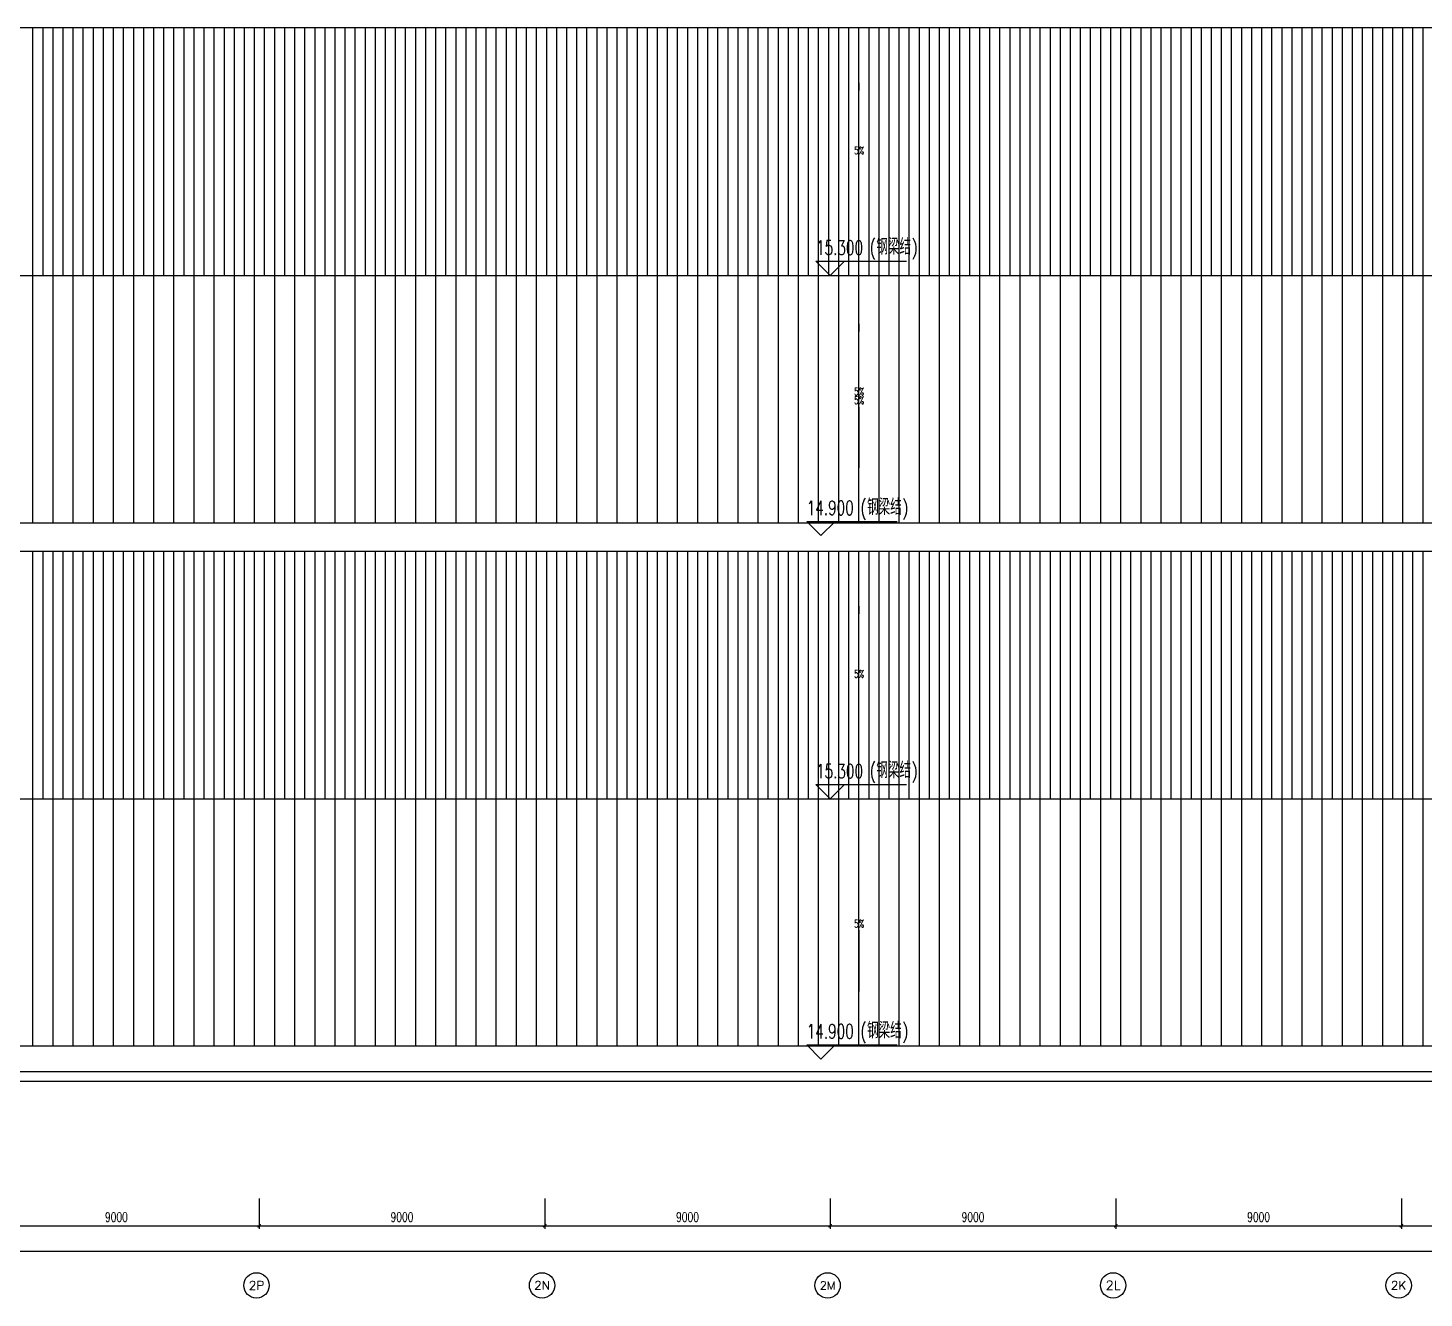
# Model space of a CAD drawing. Extents: x -474411 to 577939, y 0 to 1014176.
# Drawn here: x 246856 to 290862, y 632581 to 672620 of the extents above; entities that cross this region are included whole.
import ezdxf
from ezdxf.enums import TextEntityAlignment as Align

# ---------------------------------------------------------------- set-up
doc = ezdxf.new("R2010")
doc.units = 0
doc.header["$LTSCALE"] = 1000
doc.header["$MEASUREMENT"] = 0
doc.layers.get('Defpoints').update_dxf_attribs({"color": 210})
for name, color, linetype in [('A-AXIS-D', 1, 'Continuous'), ('A-AXIS-SYMB', 3, 'Continuous'), ('A-HATCH-2', 251, 'Continuous'), ('A-LIN-V', 9, 'Continuous'), ('A-SFCE', 30, 'Continuous'), ('PUB_TEXT', 7, 'Continuous')]:
    doc.layers.add(name, color=color, linetype=linetype)
doc.styles.add('_TCH_AXIS', font='COMPLEX', dxfattribs={"bigfont": 'GBCBIG'})
doc.styles.add('_TCH_DIM', font='SIMPLEX', dxfattribs={"bigfont": 'GBCBIG'})
doc.styles.add('_TCH_DIM_T3', font='SIMPLEX', dxfattribs={"width": 0.705882, "bigfont": 'GBCBIG'})
doc.dimstyles.new('_TCH_ARCH&&100', dxfattribs={"dimtxt": 297.5, "dimasz": 100, "dimexe": 100, "dimexo": 100, "dimgap": 126.25, "dimtad": 1, "dimdec": 0, "dimzin": 0, "dimdsep": 46, "dimtxsty": '_TCH_DIM_T3', "dimblk": 'ARCHTICK', "dimcen": 0.09, "dimclrt": 7, "dimazin": 2, "dimtfac": 1, "dimtdec": 0, "dimtix": 1, "dimtmove": 2, "dimatfit": 3, "dimfxl": 0, "dimtolj": 1, "dimtzin": 0, "dimarcsym": 0})

# ---------------------------------------------------------------- blocks, each defined once
blk = doc.blocks.new('_ArchTick')
at = {"color": 0, "linetype": 'ByBlock', "const_width": 0.4}
blk.add_lwpolyline([(-0.5, -0.5), (0.5, 0.5)], dxfattribs=at)
blk = doc.blocks.new('*D819')
at = {"layer": 'A-AXIS-D', "color": 0, "lineweight": -2}
for p, q in [((245146, 635720), (245146, 634760)), ((254146, 635720), (254146, 634760)), ((245146, 634860), (254146, 634860))]:
    blk.add_line(p, q, dxfattribs=at)
at = {"layer": 'Defpoints', "color": 0}
for p in [(245146, 635820), (254146, 635820), (254146, 634860)]:
    blk.add_point(p, dxfattribs=at)
at = {"layer": 'A-AXIS-D', "color": 0, "lineweight": -2, "xscale": 100, "yscale": 100, "zscale": 100, "rotation": 180}
blk.add_blockref('_ArchTick', (245146, 634860), dxfattribs=at)
at = {"layer": 'A-AXIS-D', "color": 0, "lineweight": -2, "xscale": 100, "yscale": 100, "zscale": 100}
blk.add_blockref('_ArchTick', (254146, 634860), dxfattribs=at)
at = {"layer": 'A-AXIS-D', "color": 7, "insert": (249646, 635135), "char_height": 297.5, "attachment_point": 5, "style": '_TCH_DIM_T3'}
blk.add_mtext('\\A1;9000', dxfattribs=at)
blk = doc.blocks.new('*D820')
at = {"layer": 'A-AXIS-D', "color": 0, "lineweight": -2}
for p, q in [((254146, 635720), (254146, 634760)), ((263146, 635720), (263146, 634760)), ((254146, 634860), (263146, 634860))]:
    blk.add_line(p, q, dxfattribs=at)
at = {"layer": 'Defpoints', "color": 0}
for p in [(254146, 635820), (263146, 635820), (263146, 634860)]:
    blk.add_point(p, dxfattribs=at)
at = {"layer": 'A-AXIS-D', "color": 0, "lineweight": -2, "xscale": 100, "yscale": 100, "zscale": 100, "rotation": 180}
blk.add_blockref('_ArchTick', (254146, 634860), dxfattribs=at)
at = {"layer": 'A-AXIS-D', "color": 0, "lineweight": -2, "xscale": 100, "yscale": 100, "zscale": 100}
blk.add_blockref('_ArchTick', (263146, 634860), dxfattribs=at)
at = {"layer": 'A-AXIS-D', "color": 7, "insert": (258646, 635135), "char_height": 297.5, "attachment_point": 5, "style": '_TCH_DIM_T3'}
blk.add_mtext('\\A1;9000', dxfattribs=at)
blk = doc.blocks.new('*D821')
at = {"layer": 'A-AXIS-D', "color": 0, "lineweight": -2}
for p, q in [((263146, 635720), (263146, 634760)), ((272146, 635720), (272146, 634760)), ((263146, 634860), (272146, 634860))]:
    blk.add_line(p, q, dxfattribs=at)
at = {"layer": 'Defpoints', "color": 0}
for p in [(263146, 635820), (272146, 635820), (272146, 634860)]:
    blk.add_point(p, dxfattribs=at)
at = {"layer": 'A-AXIS-D', "color": 0, "lineweight": -2, "xscale": 100, "yscale": 100, "zscale": 100, "rotation": 180}
blk.add_blockref('_ArchTick', (263146, 634860), dxfattribs=at)
at = {"layer": 'A-AXIS-D', "color": 0, "lineweight": -2, "xscale": 100, "yscale": 100, "zscale": 100}
blk.add_blockref('_ArchTick', (272146, 634860), dxfattribs=at)
at = {"layer": 'A-AXIS-D', "color": 7, "insert": (267646, 635135), "char_height": 297.5, "attachment_point": 5, "style": '_TCH_DIM_T3'}
blk.add_mtext('\\A1;9000', dxfattribs=at)
blk = doc.blocks.new('*D822')
at = {"layer": 'A-AXIS-D', "color": 0, "lineweight": -2}
for p, q in [((272146, 635720), (272146, 634760)), ((281146, 635720), (281146, 634760)), ((272146, 634860), (281146, 634860))]:
    blk.add_line(p, q, dxfattribs=at)
at = {"layer": 'Defpoints', "color": 0}
for p in [(272146, 635820), (281146, 635820), (281146, 634860)]:
    blk.add_point(p, dxfattribs=at)
at = {"layer": 'A-AXIS-D', "color": 0, "lineweight": -2, "xscale": 100, "yscale": 100, "zscale": 100, "rotation": 180}
blk.add_blockref('_ArchTick', (272146, 634860), dxfattribs=at)
at = {"layer": 'A-AXIS-D', "color": 0, "lineweight": -2, "xscale": 100, "yscale": 100, "zscale": 100}
blk.add_blockref('_ArchTick', (281146, 634860), dxfattribs=at)
at = {"layer": 'A-AXIS-D', "color": 7, "insert": (276646, 635135), "char_height": 297.5, "attachment_point": 5, "style": '_TCH_DIM_T3'}
blk.add_mtext('\\A1;9000', dxfattribs=at)
blk = doc.blocks.new('*D823')
at = {"layer": 'A-AXIS-D', "color": 0, "lineweight": -2}
for p, q in [((281146, 635720), (281146, 634760)), ((290146, 635720), (290146, 634760)), ((281146, 634860), (290146, 634860))]:
    blk.add_line(p, q, dxfattribs=at)
at = {"layer": 'Defpoints', "color": 0}
for p in [(281146, 635820), (290146, 635820), (290146, 634860)]:
    blk.add_point(p, dxfattribs=at)
at = {"layer": 'A-AXIS-D', "color": 0, "lineweight": -2, "xscale": 100, "yscale": 100, "zscale": 100, "rotation": 180}
blk.add_blockref('_ArchTick', (281146, 634860), dxfattribs=at)
at = {"layer": 'A-AXIS-D', "color": 0, "lineweight": -2, "xscale": 100, "yscale": 100, "zscale": 100}
blk.add_blockref('_ArchTick', (290146, 634860), dxfattribs=at)
at = {"layer": 'A-AXIS-D', "color": 7, "insert": (285646, 635135), "char_height": 297.5, "attachment_point": 5, "style": '_TCH_DIM_T3'}
blk.add_mtext('\\A1;9000', dxfattribs=at)
blk = doc.blocks.new('*D824')
at = {"layer": 'A-AXIS-D', "color": 0, "lineweight": -2}
for p, q in [((290146, 635720), (290146, 634760)), ((299146, 635720), (299146, 634760)), ((290146, 634860), (299146, 634860))]:
    blk.add_line(p, q, dxfattribs=at)
at = {"layer": 'Defpoints', "color": 0}
for p in [(290146, 635820), (299146, 635820), (299146, 634860)]:
    blk.add_point(p, dxfattribs=at)
at = {"layer": 'A-AXIS-D', "color": 0, "lineweight": -2, "xscale": 100, "yscale": 100, "zscale": 100, "rotation": 180}
blk.add_blockref('_ArchTick', (290146, 634860), dxfattribs=at)
at = {"layer": 'A-AXIS-D', "color": 0, "lineweight": -2, "xscale": 100, "yscale": 100, "zscale": 100}
blk.add_blockref('_ArchTick', (299146, 634860), dxfattribs=at)
at = {"layer": 'A-AXIS-D', "color": 7, "insert": (294646, 635135), "char_height": 297.5, "attachment_point": 5, "style": '_TCH_DIM_T3'}
blk.add_mtext('\\A1;9000', dxfattribs=at)
blk = doc.blocks.new('*D863')
at = {"layer": 'A-AXIS-D', "color": 0, "lineweight": -2}
for p, q in [((213946, 635620), (213946, 633960)), ((371946, 635620), (371946, 633960)), ((213946, 634060), (371946, 634060))]:
    blk.add_line(p, q, dxfattribs=at)
at = {"layer": 'Defpoints', "color": 0}
for p in [(213946, 635720), (371946, 635720), (371946, 634060)]:
    blk.add_point(p, dxfattribs=at)
at = {"layer": 'A-AXIS-D', "color": 0, "lineweight": -2, "xscale": 100, "yscale": 100, "zscale": 100, "rotation": 180}
blk.add_blockref('_ArchTick', (213946, 634060), dxfattribs=at)
at = {"layer": 'A-AXIS-D', "color": 0, "lineweight": -2, "xscale": 100, "yscale": 100, "zscale": 100}
blk.add_blockref('_ArchTick', (371946, 634060), dxfattribs=at)
at = {"layer": 'A-AXIS-D', "color": 7, "insert": (292946, 634335), "char_height": 297.5, "attachment_point": 5, "style": '_TCH_DIM_T3'}
blk.add_mtext('\\A1;158000', dxfattribs=at)

msp = doc.modelspace()

# ---------------------------------------------------------------- linework, layer by layer
at = {"layer": 'A-AXIS-D', "color": 8}
for centre in [(254060.9, 632981.1), (263060.9, 632981.1), (272060.9, 632981.1), (281060.9, 632981.1), (290060.9, 632981.1)]:
    msp.add_circle(centre, 400, dxfattribs=at)
at = {"layer": 'A-AXIS-SYMB', "color": 8}
for p, q in [((273050, 668960), (273050, 670890)), ((273050, 670890), (273050, 670650)), ((273050, 668960), (273050, 670890)), ((273050, 670890), (273050, 670650)), ((272145.8, 664820), (271695.8, 665270)), ((271695.8, 665270), (274545.8, 665270)), ((272145.8, 664820), (271695.8, 665270)), ((271695.8, 665270), (274545.8, 665270)), ((272145.8, 664820), (272595.8, 665270)), ((272145.8, 664820), (272595.8, 665270)), ((273050, 661360), (273050, 663290)), ((273050, 663290), (273050, 663050)), ((273050, 660680), (273050, 658750)), ((273050, 658750), (273050, 658990)), ((271852.6, 656615.7), (271402.6, 657065.7)), ((271402.6, 657065.7), (274252.6, 657065.7)), ((271852.6, 656615.7), (272302.6, 657065.7)), ((273050, 652460), (273050, 654390)), ((273050, 654390), (273050, 654150)), ((272145.8, 648320), (271695.8, 648770)), ((271695.8, 648770), (274545.8, 648770)), ((272145.8, 648320), (272595.8, 648770)), ((273050, 644180), (273050, 642250)), ((273050, 642250), (273050, 642490)), ((271852.6, 640115.7), (271402.6, 640565.7)), ((271402.6, 640565.7), (274252.6, 640565.7)), ((271852.6, 640115.7), (272302.6, 640565.7))]:
    msp.add_line(p, q, dxfattribs=at)
at = {"layer": 'A-HATCH-2', "color": 8, "linetype": 'Continuous'}
for p, q in [((247015, 664820), (247015, 672620)), ((247332.5, 664820), (247332.5, 672620)), ((247650, 664820), (247650, 672620)), ((247967.5, 664820), (247967.5, 672620)), ((248285, 664820), (248285, 672620)), ((248602.5, 664820), (248602.5, 672620)), ((248920, 664820), (248920, 672620)), ((249237.5, 664820), (249237.5, 672620)), ((249555, 664820), (249555, 672620)), ((249872.5, 664820), (249872.5, 672620)), ((250190, 664820), (250190, 672620)), ((250507.5, 664820), (250507.5, 672620)), ((250825, 664820), (250825, 672620)), ((251142.5, 664820), (251142.5, 672620)), ((251460, 664820), (251460, 672620)), ((251777.5, 664820), (251777.5, 672620)), ((252095, 664820), (252095, 672620)), ((252412.5, 664820), (252412.5, 672620)), ((252730, 664820), (252730, 672620)), ((253047.5, 664820), (253047.5, 672620)), ((253365, 664820), (253365, 672620)), ((253682.5, 664820), (253682.5, 672620)), ((254000, 664820), (254000, 672620)), ((254317.5, 664820), (254317.5, 672620)), ((254635, 664820), (254635, 672620)), ((254952.5, 664820), (254952.5, 672620)), ((255270, 664820), (255270, 672620)), ((255587.5, 664820), (255587.5, 672620)), ((255905, 664820), (255905, 672620)), ((256222.5, 664820), (256222.5, 672620)), ((256540, 664820), (256540, 672620)), ((256857.5, 664820), (256857.5, 672620)), ((257175, 664820), (257175, 672620)), ((257492.5, 664820), (257492.5, 672620)), ((257810, 664820), (257810, 672620)), ((258127.5, 664820), (258127.5, 672620)), ((258445, 664820), (258445, 672620)), ((258762.5, 664820), (258762.5, 672620)), ((259080, 664820), (259080, 672620)), ((259397.5, 664820), (259397.5, 672620)), ((259715, 664820), (259715, 672620)), ((260032.5, 664820), (260032.5, 672620)), ((260350, 664820), (260350, 672620)), ((260667.5, 664820), (260667.5, 672620)), ((260985, 664820), (260985, 672620)), ((261302.5, 664820), (261302.5, 672620)), ((261620, 664820), (261620, 672620)), ((261937.5, 664820), (261937.5, 672620)), ((262255, 664820), (262255, 672620)), ((262572.5, 664820), (262572.5, 672620)), ((262890, 664820), (262890, 672620)), ((263207.5, 664820), (263207.5, 672620)), ((263525, 664820), (263525, 672620)), ((263842.5, 664820), (263842.5, 672620)), ((264160, 664820), (264160, 672620)), ((264477.5, 664820), (264477.5, 672620)), ((264795, 664820), (264795, 672620)), ((265112.5, 664820), (265112.5, 672620)), ((265430, 664820), (265430, 672620)), ((265747.5, 664820), (265747.5, 672620)), ((266065, 664820), (266065, 672620)), ((266382.5, 664820), (266382.5, 672620)), ((266700, 664820), (266700, 672620)), ((267017.5, 664820), (267017.5, 672620)), ((267335, 664820), (267335, 672620)), ((267652.5, 664820), (267652.5, 672620)), ((267970, 664820), (267970, 672620)), ((268287.5, 664820), (268287.5, 672620)), ((268605, 664820), (268605, 672620)), ((268922.5, 664820), (268922.5, 672620)), ((269240, 664820), (269240, 672620)), ((269557.5, 664820), (269557.5, 672620)), ((269875, 664820), (269875, 672620)), ((270192.5, 664820), (270192.5, 672620)), ((270510, 664820), (270510, 672620)), ((270827.5, 664820), (270827.5, 672620)), ((271145, 664820), (271145, 672620)), ((271462.5, 664820), (271462.5, 672620)), ((271780, 664820), (271780, 672620)), ((272097.5, 664820), (272097.5, 672620)), ((272415, 664820), (272415, 672620)), ((272732.5, 664820), (272732.5, 672620)), ((273050, 664820), (273050, 672620)), ((273367.5, 664820), (273367.5, 672620)), ((273685, 664820), (273685, 672620)), ((274002.5, 664820), (274002.5, 672620)), ((274320, 664820), (274320, 672620)), ((274637.5, 664820), (274637.5, 672620)), ((274955, 664820), (274955, 672620)), ((275272.5, 664820), (275272.5, 672620)), ((275590, 664820), (275590, 672620)), ((275907.5, 664820), (275907.5, 672620)), ((276225, 664820), (276225, 672620)), ((276542.5, 664820), (276542.5, 672620)), ((276860, 664820), (276860, 672620)), ((277177.5, 664820), (277177.5, 672620)), ((277495, 664820), (277495, 672620)), ((277812.5, 664820), (277812.5, 672620)), ((278130, 664820), (278130, 672620)), ((278447.5, 664820), (278447.5, 672620)), ((278765, 664820), (278765, 672620)), ((279082.5, 664820), (279082.5, 672620)), ((279400, 664820), (279400, 672620)), ((279717.5, 664820), (279717.5, 672620)), ((280035, 664820), (280035, 672620)), ((280352.5, 664820), (280352.5, 672620)), ((280670, 664820), (280670, 672620)), ((280987.5, 664820), (280987.5, 672620)), ((281305, 664820), (281305, 672620)), ((281622.5, 664820), (281622.5, 672620)), ((281940, 664820), (281940, 672620)), ((282257.5, 664820), (282257.5, 672620)), ((282575, 664820), (282575, 672620)), ((282892.5, 664820), (282892.5, 672620)), ((283210, 664820), (283210, 672620)), ((283527.5, 664820), (283527.5, 672620)), ((283845, 664820), (283845, 672620)), ((284162.5, 664820), (284162.5, 672620)), ((284480, 664820), (284480, 672620)), ((284797.5, 664820), (284797.5, 672620)), ((285115, 664820), (285115, 672620)), ((285432.5, 664820), (285432.5, 672620)), ((285750, 664820), (285750, 672620)), ((286067.5, 664820), (286067.5, 672620)), ((286385, 664820), (286385, 672620)), ((286702.5, 664820), (286702.5, 672620)), ((287020, 664820), (287020, 672620)), ((287337.5, 664820), (287337.5, 672620)), ((287655, 664820), (287655, 672620)), ((287972.5, 664820), (287972.5, 672620)), ((288290, 664820), (288290, 672620)), ((288607.5, 664820), (288607.5, 672620)), ((288925, 664820), (288925, 672620)), ((289242.5, 664820), (289242.5, 672620)), ((289560, 664820), (289560, 672620)), ((289877.5, 664820), (289877.5, 672620)), ((290195, 664820), (290195, 672620)), ((290512.5, 664820), (290512.5, 672620)), ((290830, 664820), (290830, 672620)), ((247015, 657020), (247015, 664820)), ((247650, 657020), (247650, 664820)), ((248285, 657020), (248285, 664820)), ((248920, 657020), (248920, 664820)), ((249555, 657020), (249555, 664820)), ((250190, 657020), (250190, 664820)), ((250825, 657020), (250825, 664820)), ((251460, 657020), (251460, 664820)), ((252095, 657020), (252095, 664820)), ((252730, 657020), (252730, 664820)), ((253365, 657020), (253365, 664820)), ((254000, 657020), (254000, 664820)), ((254635, 657020), (254635, 664820)), ((255270, 657020), (255270, 664820)), ((255905, 657020), (255905, 664820)), ((256540, 657020), (256540, 664820)), ((257175, 657020), (257175, 664820)), ((257810, 657020), (257810, 664820)), ((258445, 657020), (258445, 664820)), ((259080, 657020), (259080, 664820)), ((259715, 657020), (259715, 664820)), ((260350, 657020), (260350, 664820)), ((260985, 657020), (260985, 664820)), ((261620, 657020), (261620, 664820)), ((262255, 657020), (262255, 664820)), ((262890, 657020), (262890, 664820)), ((263525, 657020), (263525, 664820)), ((264160, 657020), (264160, 664820)), ((264795, 657020), (264795, 664820)), ((265430, 657020), (265430, 664820)), ((266065, 657020), (266065, 664820)), ((266700, 657020), (266700, 664820)), ((267335, 657020), (267335, 664820)), ((267970, 657020), (267970, 664820)), ((268605, 657020), (268605, 664820)), ((269240, 657020), (269240, 664820)), ((269875, 657020), (269875, 664820)), ((270510, 657020), (270510, 664820)), ((271145, 657020), (271145, 664820)), ((271780, 657020), (271780, 664820)), ((272415, 657020), (272415, 664820)), ((273050, 657020), (273050, 664820)), ((273685, 657020), (273685, 664820)), ((274320, 657020), (274320, 664820)), ((274955, 657020), (274955, 664820)), ((275590, 657020), (275590, 664820)), ((276225, 657020), (276225, 664820)), ((276860, 657020), (276860, 664820)), ((277495, 657020), (277495, 664820)), ((278130, 657020), (278130, 664820)), ((278765, 657020), (278765, 664820)), ((279400, 657020), (279400, 664820)), ((280035, 657020), (280035, 664820)), ((280670, 657020), (280670, 664820)), ((281305, 657020), (281305, 664820)), ((281940, 657020), (281940, 664820)), ((282575, 657020), (282575, 664820)), ((283210, 657020), (283210, 664820)), ((283845, 657020), (283845, 664820)), ((284480, 657020), (284480, 664820)), ((285115, 657020), (285115, 664820)), ((285750, 657020), (285750, 664820)), ((286385, 657020), (286385, 664820)), ((287020, 657020), (287020, 664820)), ((287655, 657020), (287655, 664820)), ((288290, 657020), (288290, 664820)), ((288925, 657020), (288925, 664820)), ((289560, 657020), (289560, 664820)), ((290195, 657020), (290195, 664820)), ((290830, 657020), (290830, 664820)), ((247015, 648320), (247015, 656120)), ((247332.5, 648320), (247332.5, 656120)), ((247650, 648320), (247650, 656120)), ((247967.5, 648320), (247967.5, 656120)), ((248285, 648320), (248285, 656120)), ((248602.5, 648320), (248602.5, 656120)), ((248920, 648320), (248920, 656120)), ((249237.5, 648320), (249237.5, 656120)), ((249555, 648320), (249555, 656120)), ((249872.5, 648320), (249872.5, 656120)), ((250190, 648320), (250190, 656120)), ((250507.5, 648320), (250507.5, 656120)), ((250825, 648320), (250825, 656120)), ((251142.5, 648320), (251142.5, 656120)), ((251460, 648320), (251460, 656120)), ((251777.5, 648320), (251777.5, 656120)), ((252095, 648320), (252095, 656120)), ((252412.5, 648320), (252412.5, 656120)), ((252730, 648320), (252730, 656120)), ((253047.5, 648320), (253047.5, 656120)), ((253365, 648320), (253365, 656120)), ((253682.5, 648320), (253682.5, 656120)), ((254000, 648320), (254000, 656120)), ((254317.5, 648320), (254317.5, 656120)), ((254635, 648320), (254635, 656120)), ((254952.5, 648320), (254952.5, 656120)), ((255270, 648320), (255270, 656120)), ((255587.5, 648320), (255587.5, 656120)), ((255905, 648320), (255905, 656120)), ((256222.5, 648320), (256222.5, 656120)), ((256540, 648320), (256540, 656120)), ((256857.5, 648320), (256857.5, 656120)), ((257175, 648320), (257175, 656120)), ((257492.5, 648320), (257492.5, 656120)), ((257810, 648320), (257810, 656120)), ((258127.5, 648320), (258127.5, 656120)), ((258445, 648320), (258445, 656120)), ((258762.5, 648320), (258762.5, 656120)), ((259080, 648320), (259080, 656120)), ((259397.5, 648320), (259397.5, 656120)), ((259715, 648320), (259715, 656120)), ((260032.5, 648320), (260032.5, 656120)), ((260350, 648320), (260350, 656120)), ((260667.5, 648320), (260667.5, 656120)), ((260985, 648320), (260985, 656120)), ((261302.5, 648320), (261302.5, 656120)), ((261620, 648320), (261620, 656120)), ((261937.5, 648320), (261937.5, 656120)), ((262255, 648320), (262255, 656120)), ((262572.5, 648320), (262572.5, 656120)), ((262890, 648320), (262890, 656120)), ((263207.5, 648320), (263207.5, 656120)), ((263525, 648320), (263525, 656120)), ((263842.5, 648320), (263842.5, 656120)), ((264160, 648320), (264160, 656120)), ((264477.5, 648320), (264477.5, 656120)), ((264795, 648320), (264795, 656120)), ((265112.5, 648320), (265112.5, 656120)), ((265430, 648320), (265430, 656120)), ((265747.5, 648320), (265747.5, 656120)), ((266065, 648320), (266065, 656120)), ((266382.5, 648320), (266382.5, 656120)), ((266700, 648320), (266700, 656120)), ((267017.5, 648320), (267017.5, 656120)), ((267335, 648320), (267335, 656120)), ((267652.5, 648320), (267652.5, 656120)), ((267970, 648320), (267970, 656120)), ((268287.5, 648320), (268287.5, 656120)), ((268605, 648320), (268605, 656120)), ((268922.5, 648320), (268922.5, 656120)), ((269240, 648320), (269240, 656120)), ((269557.5, 648320), (269557.5, 656120)), ((269875, 648320), (269875, 656120)), ((270192.5, 648320), (270192.5, 656120)), ((270510, 648320), (270510, 656120)), ((270827.5, 648320), (270827.5, 656120)), ((271145, 648320), (271145, 656120)), ((271462.5, 648320), (271462.5, 656120)), ((271780, 648320), (271780, 656120)), ((272097.5, 648320), (272097.5, 656120)), ((272415, 648320), (272415, 656120)), ((272732.5, 648320), (272732.5, 656120)), ((273050, 648320), (273050, 656120)), ((273367.5, 648320), (273367.5, 656120)), ((273685, 648320), (273685, 656120)), ((274002.5, 648320), (274002.5, 656120)), ((274320, 648320), (274320, 656120)), ((274637.5, 648320), (274637.5, 656120)), ((274955, 648320), (274955, 656120)), ((275272.5, 648320), (275272.5, 656120)), ((275590, 648320), (275590, 656120)), ((275907.5, 648320), (275907.5, 656120)), ((276225, 648320), (276225, 656120)), ((276542.5, 648320), (276542.5, 656120)), ((276860, 648320), (276860, 656120)), ((277177.5, 648320), (277177.5, 656120)), ((277495, 648320), (277495, 656120)), ((277812.5, 648320), (277812.5, 656120)), ((278130, 648320), (278130, 656120)), ((278447.5, 648320), (278447.5, 656120)), ((278765, 648320), (278765, 656120)), ((279082.5, 648320), (279082.5, 656120)), ((279400, 648320), (279400, 656120)), ((279717.5, 648320), (279717.5, 656120)), ((280035, 648320), (280035, 656120)), ((280352.5, 648320), (280352.5, 656120)), ((280670, 648320), (280670, 656120)), ((280987.5, 648320), (280987.5, 656120)), ((281305, 648320), (281305, 656120)), ((281622.5, 648320), (281622.5, 656120)), ((281940, 648320), (281940, 656120)), ((282257.5, 648320), (282257.5, 656120)), ((282575, 648320), (282575, 656120)), ((282892.5, 648320), (282892.5, 656120)), ((283210, 648320), (283210, 656120)), ((283527.5, 648320), (283527.5, 656120)), ((283845, 648320), (283845, 656120)), ((284162.5, 648320), (284162.5, 656120)), ((284480, 648320), (284480, 656120)), ((284797.5, 648320), (284797.5, 656120)), ((285115, 648320), (285115, 656120)), ((285432.5, 648320), (285432.5, 656120)), ((285750, 648320), (285750, 656120)), ((286067.5, 648320), (286067.5, 656120)), ((286385, 648320), (286385, 656120)), ((286702.5, 648320), (286702.5, 656120)), ((287020, 648320), (287020, 656120)), ((287337.5, 648320), (287337.5, 656120)), ((287655, 648320), (287655, 656120)), ((287972.5, 648320), (287972.5, 656120)), ((288290, 648320), (288290, 656120)), ((288607.5, 648320), (288607.5, 656120)), ((288925, 648320), (288925, 656120)), ((289242.5, 648320), (289242.5, 656120)), ((289560, 648320), (289560, 656120)), ((289877.5, 648320), (289877.5, 656120)), ((290195, 648320), (290195, 656120)), ((290512.5, 648320), (290512.5, 656120)), ((290830, 648320), (290830, 656120)), ((247015, 640520), (247015, 648320)), ((247650, 640520), (247650, 648320)), ((248285, 640520), (248285, 648320)), ((248920, 640520), (248920, 648320)), ((249555, 640520), (249555, 648320)), ((250190, 640520), (250190, 648320)), ((250825, 640520), (250825, 648320)), ((251460, 640520), (251460, 648320)), ((252095, 640520), (252095, 648320)), ((252730, 640520), (252730, 648320)), ((253365, 640520), (253365, 648320)), ((254000, 640520), (254000, 648320)), ((254635, 640520), (254635, 648320)), ((255270, 640520), (255270, 648320)), ((255905, 640520), (255905, 648320)), ((256540, 640520), (256540, 648320)), ((257175, 640520), (257175, 648320)), ((257810, 640520), (257810, 648320)), ((258445, 640520), (258445, 648320)), ((259080, 640520), (259080, 648320)), ((259715, 640520), (259715, 648320)), ((260350, 640520), (260350, 648320)), ((260985, 640520), (260985, 648320)), ((261620, 640520), (261620, 648320)), ((262255, 640520), (262255, 648320)), ((262890, 640520), (262890, 648320)), ((263525, 640520), (263525, 648320)), ((264160, 640520), (264160, 648320)), ((264795, 640520), (264795, 648320)), ((265430, 640520), (265430, 648320)), ((266065, 640520), (266065, 648320)), ((266700, 640520), (266700, 648320)), ((267335, 640520), (267335, 648320)), ((267970, 640520), (267970, 648320)), ((268605, 640520), (268605, 648320)), ((269240, 640520), (269240, 648320)), ((269875, 640520), (269875, 648320)), ((270510, 640520), (270510, 648320)), ((271145, 640520), (271145, 648320)), ((271780, 640520), (271780, 648320)), ((272415, 640520), (272415, 648320)), ((273050, 640520), (273050, 648320)), ((273685, 640520), (273685, 648320)), ((274320, 640520), (274320, 648320)), ((274955, 640520), (274955, 648320)), ((275590, 640520), (275590, 648320)), ((276225, 640520), (276225, 648320)), ((276860, 640520), (276860, 648320)), ((277495, 640520), (277495, 648320)), ((278130, 640520), (278130, 648320)), ((278765, 640520), (278765, 648320)), ((279400, 640520), (279400, 648320)), ((280035, 640520), (280035, 648320)), ((280670, 640520), (280670, 648320)), ((281305, 640520), (281305, 648320)), ((281940, 640520), (281940, 648320)), ((282575, 640520), (282575, 648320)), ((283210, 640520), (283210, 648320)), ((283845, 640520), (283845, 648320)), ((284480, 640520), (284480, 648320)), ((285115, 640520), (285115, 648320)), ((285750, 640520), (285750, 648320)), ((286385, 640520), (286385, 648320)), ((287020, 640520), (287020, 648320)), ((287655, 640520), (287655, 648320)), ((288290, 640520), (288290, 648320)), ((288925, 640520), (288925, 648320)), ((289560, 640520), (289560, 648320)), ((290195, 640520), (290195, 648320)), ((290830, 640520), (290830, 648320))]:
    msp.add_line(p, q, dxfattribs=at)
at = {"layer": 'A-LIN-V', "color": 8}
for p, q in [((371645.8, 672620), (220058.3, 672620)), ((214997.9, 657020), (371645.8, 657020)), ((371645.8, 656120), (214545.8, 656120)), ((371645.8, 640520), (214245.8, 640520))]:
    msp.add_line(p, q, dxfattribs=at)
at = {"layer": 'A-SFCE', "color": 8}
for p, q in [((216792.2, 664820), (371645.8, 664820)), ((214245.8, 648320), (371645.8, 648320)), ((213945.8, 639420), (371945.8, 639420)), ((214245.8, 639720), (371645.8, 639720))]:
    msp.add_line(p, q, dxfattribs=at)

# ---------------------------------------------------------------- texts
at = {"layer": 'PUB_TEXT', "color": 8, "style": '_TCH_DIM', "width": 0.705882}
for s, height, p in [('5%', 238, (272898, 668638)), ('5%', 238, (272898, 668638)), ('15.300', 446.25, (271695, 665470)), ('15.300', 446.25, (271695, 665470)), ('(', 446.2, (273390, 665470)), ('(', 446.2, (273390, 665470)), (')', 446.2, (274705.9, 665470)), (')', 446.2, (274705.9, 665470)), ('5%', 238, (272898, 661038)), ('5%', 238, (272898, 660764)), ('14.900', 446.25, (271401.8, 657265.7)), ('(', 446.2, (273096.8, 657265.7)), (')', 446.2, (274412.7, 657265.7)), ('5%', 238, (272898, 652138)), ('15.300', 446.25, (271695, 648970)), ('(', 446.2, (273390, 648970)), (')', 446.2, (274705.9, 648970)), ('5%', 238, (272898, 644264)), ('14.900', 446.25, (271401.8, 640765.7)), ('(', 446.2, (273096.8, 640765.7)), (')', 446.2, (274412.7, 640765.7))]:
    msp.add_text(s, height=height, dxfattribs=at).set_placement(p)
at = {"layer": 'PUB_TEXT', "color": 8, "style": '_TCH_DIM'}
for p in [(273600, 665470), (273600, 665470), (273306.8, 657265.7), (273600, 648970), (273306.8, 640765.7)]:
    msp.add_text('钢梁结', height=506.38, dxfattribs=at).set_placement(p)
at = {"layer": 'PUB_TEXT', "color": 8, "style": '_TCH_AXIS'}
for s, height, p, p2 in [('2P', 276.42, (253817.4, 632842.9), (254304.4, 632842.9)), ('2N', 265.5, (262814.4, 632848.4), (263307.4, 632848.4)), ('2M', 255.29, (271811.7, 632853.5), (272310.1, 632853.5)), ('2L', 288.12, (280820.8, 632837.1), (281301, 632837.1)), ('2K', 265.5, (289814.4, 632848.4), (290307.4, 632848.4))]:
    msp.add_text(s, height=height, dxfattribs=at).set_placement(p, p2, align=Align.FIT)

# ---------------------------------------------------------------- dimensions: what is measured, and where the dimension line sits
at = {"layer": 'A-AXIS-D', "color": 8}
for base, p1, p2, picture, middle in [((371945.8, 634060), (213945.8, 635720), (371945.8, 635720), '*D863', (292945.8, 634335)), ((254145.8, 634860), (245145.8, 635820), (254145.8, 635820), '*D819', (249645.8, 635135)), ((263145.8, 634860), (254145.8, 635820), (263145.8, 635820), '*D820', (258645.8, 635135)), ((272145.8, 634860), (263145.8, 635820), (272145.8, 635820), '*D821', (267645.8, 635135)), ((281145.8, 634860), (272145.8, 635820), (281145.8, 635820), '*D822', (276645.8, 635135)), ((290145.8, 634860), (281145.8, 635820), (290145.8, 635820), '*D823', (285645.8, 635135)), ((299145.8, 634860), (290145.8, 635820), (299145.8, 635820), '*D824', (294645.8, 635135))]:
    dim = msp.add_linear_dim(base=base, p1=p1, p2=p2, angle=0, dimstyle='_TCH_ARCH&&100', override={"dimgap": 0}, dxfattribs=at)
    dim.commit()
    dim.dimension.update_dxf_attribs({"geometry": picture, "text_midpoint": middle, "dimtype": 161})

doc.saveas('drawing.dxf')
